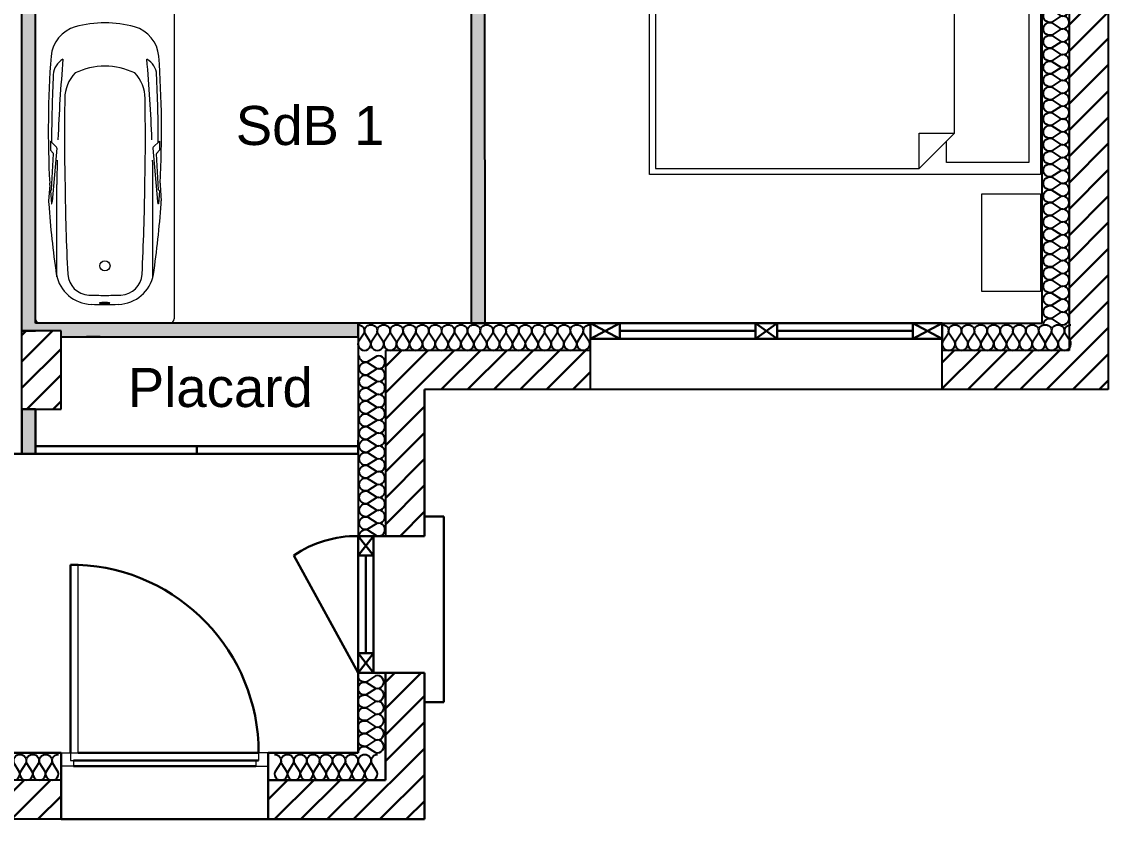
# Model space of a CAD drawing. Header units: millimetres. Extents: x -9 to 11976, y 0 to 3955.
# Drawn here: x 935 to 1491, y 0 to 409 of the extents above; entities that cross this region are included whole.
import ezdxf

# ---------------------------------------------------------------- set-up
doc = ezdxf.new("R2010")
doc.units = ezdxf.units.MM
for name, color, linetype in [('Cheminée', 20, 'Continuous'), ('Cloisons', 8, 'Continuous'), ('Isolation', 6, 'Continuous'), ('Mobilier', 180, 'Continuous')]:
    doc.layers.add(name, color=color, linetype=linetype)
doc.layers.add('MenuisExt', color=140, linetype='Continuous', lineweight=18)
doc.layers.add('P-SANITAIRE', color=153, linetype='Continuous', lineweight=18)
doc.styles.get("Standard").update_dxf_attribs({"font": 'arial.ttf'})

# ---------------------------------------------------------------- blocks, each defined once
blk = doc.blocks.new('*U12')
at = {"flags": 128}
for points in [[(0, 1, -0.505863), (0.239, 0.676), (0.009, 0.318, 1.322645), (0.491, 0.318), (0.261, 0.676, -0.505863), (0.5, 1)], [(0.5, 1, -0.505863), (0.739, 0.676), (0.509, 0.318, 1.322645), (0.991, 0.318), (0.761, 0.676, -0.505863), (1, 1)], [(1, 1, -0.505863), (1.239, 0.676), (1.009, 0.318, 1.322645), (1.491, 0.318), (1.261, 0.676, -0.505863), (1.5, 1)], [(1.5, 1, -0.505863), (1.739, 0.676), (1.509, 0.318, 1.322645), (1.991, 0.318), (1.761, 0.676, -0.505863), (2, 1)], [(2, 1, -0.505863), (2.239, 0.676), (2.009, 0.318, 1.322645), (2.491, 0.318), (2.261, 0.676, -0.505863), (2.5, 1)], [(2.5, 1, -0.505863), (2.739, 0.676), (2.509, 0.318, 1.322645), (2.991, 0.318), (2.761, 0.676, -0.505863), (3, 1)], [(3, 1, -0.505863), (3.239, 0.676), (3.009, 0.318, 1.322645), (3.491, 0.318), (3.261, 0.676, -0.505863), (3.5, 1)], [(3.5, 1, -0.505863), (3.739, 0.676), (3.509, 0.318, 1.322645), (3.991, 0.318), (3.761, 0.676, -0.505863), (4, 1)], [(4, 1, -0.505863), (4.239, 0.676), (4.009, 0.318, 1.322645), (4.491, 0.318), (4.261, 0.676, -0.505863), (4.5, 1)], [(4.5, 1, -0.505863), (4.739, 0.676), (4.509, 0.318, 1.322645), (4.991, 0.318), (4.761, 0.676, -0.505863), (5, 1)], [(5, 1, -0.505863), (5.239, 0.676), (5.009, 0.318, 1.322645), (5.491, 0.318), (5.261, 0.676, -0.505863), (5.5, 1)], [(5.5, 1, -0.505863), (5.739, 0.676), (5.509, 0.318, 1.322645), (5.991, 0.318), (5.761, 0.676, -0.505863), (6, 1)], [(6, 1, -0.505863), (6.239, 0.676), (6.009, 0.318, 1.322645), (6.491, 0.318), (6.261, 0.676, -0.505863), (6.5, 1)], [(6.5, 1, -0.505863), (6.739, 0.676), (6.509, 0.318, 1.322645), (6.991, 0.318), (6.761, 0.676, -0.505863), (7, 1)], [(7, 1, -0.505863), (7.239, 0.676), (7.009, 0.318, 1.322645), (7.491, 0.318), (7.261, 0.676, -0.505863), (7.5, 1)], [(7.5, 1, -0.505863), (7.739, 0.676), (7.509, 0.318, 1.322645), (7.991, 0.318), (7.761, 0.676, -0.505863), (8, 1)]]:
    blk.add_lwpolyline(points, format="xyb", dxfattribs=at)
blk = doc.blocks.new('*U13')
at = {"flags": 128}
for points in [[(0, 1, -0.505863), (0.239, 0.676), (0.009, 0.318, 1.322645), (0.491, 0.318), (0.261, 0.676, -0.505863), (0.5, 1)], [(0.5, 1, -0.505863), (0.739, 0.676), (0.509, 0.318, 1.322645), (0.991, 0.318), (0.761, 0.676, -0.505863), (1, 1)], [(1, 1, -0.505863), (1.239, 0.676), (1.009, 0.318, 1.322645), (1.491, 0.318), (1.261, 0.676, -0.505863), (1.5, 1)], [(1.5, 1, -0.505863), (1.739, 0.676), (1.509, 0.318, 1.322645), (1.991, 0.318), (1.761, 0.676, -0.505863), (2, 1)], [(2, 1, -0.505863), (2.239, 0.676), (2.009, 0.318, 1.322645), (2.491, 0.318), (2.261, 0.676, -0.505863), (2.5, 1)], [(2.5, 1, -0.505863), (2.739, 0.676), (2.509, 0.318, 1.322645), (2.991, 0.318), (2.761, 0.676, -0.505863), (3, 1)], [(3, 1, -0.505863), (3.239, 0.676), (3.009, 0.318, 1.322645), (3.491, 0.318), (3.261, 0.676, -0.505863), (3.5, 1)], [(3.5, 1, -0.505863), (3.739, 0.676), (3.509, 0.318, 1.322645), (3.991, 0.318), (3.761, 0.676, -0.505863), (4, 1)]]:
    blk.add_lwpolyline(points, format="xyb", dxfattribs=at)
blk = doc.blocks.new('*U14')
at = {"flags": 128}
for points in [[(0, 1, -0.505863), (0.239, 0.676), (0.009, 0.318, 1.322645), (0.491, 0.318), (0.261, 0.676, -0.505863), (0.5, 1)], [(0.5, 1, -0.505863), (0.739, 0.676), (0.509, 0.318, 1.322645), (0.991, 0.318), (0.761, 0.676, -0.505863), (1, 1)], [(1, 1, -0.505863), (1.239, 0.676), (1.009, 0.318, 1.322645), (1.491, 0.318), (1.261, 0.676, -0.505863), (1.5, 1)], [(1.5, 1, -0.505863), (1.739, 0.676), (1.509, 0.318, 1.322645), (1.991, 0.318), (1.761, 0.676, -0.505863), (2, 1)], [(2, 1, -0.505863), (2.239, 0.676), (2.009, 0.318, 1.322645), (2.491, 0.318), (2.261, 0.676, -0.505863), (2.5, 1)], [(2.5, 1, -0.505863), (2.739, 0.676), (2.509, 0.318, 1.322645), (2.991, 0.318), (2.761, 0.676, -0.505863), (3, 1)], [(3, 1, -0.505863), (3.239, 0.676), (3.009, 0.318, 1.322645), (3.491, 0.318), (3.261, 0.676, -0.505863), (3.5, 1)], [(3.5, 1, -0.505863), (3.739, 0.676), (3.509, 0.318, 1.322645), (3.991, 0.318), (3.761, 0.676, -0.505863), (4, 1)], [(4, 1, -0.505863), (4.239, 0.676), (4.009, 0.318, 1.322645), (4.491, 0.318), (4.261, 0.676, -0.505863), (4.5, 1)], [(4.5, 1, -0.505863), (4.739, 0.676), (4.509, 0.318, 1.322645), (4.991, 0.318), (4.761, 0.676, -0.505863), (5, 1)], [(5, 1, -0.505863), (5.239, 0.676), (5.009, 0.318, 1.322645), (5.491, 0.318), (5.261, 0.676, -0.505863), (5.5, 1)], [(5.5, 1, -0.505863), (5.739, 0.676), (5.509, 0.318, 1.322645), (5.991, 0.318), (5.761, 0.676, -0.505863), (6, 1)], [(6, 1, -0.505863), (6.239, 0.676), (6.009, 0.318, 1.322645), (6.491, 0.318), (6.261, 0.676, -0.505863), (6.5, 1)], [(6.5, 1, -0.505863), (6.739, 0.676), (6.509, 0.318, 1.322645), (6.991, 0.318), (6.761, 0.676, -0.505863), (7, 1)], [(7, 1, -0.505863), (7.239, 0.676), (7.009, 0.318, 1.322645), (7.491, 0.318), (7.261, 0.676, -0.505863), (7.5, 1)], [(7.5, 1, -0.505863), (7.739, 0.676), (7.509, 0.318, 1.322645), (7.991, 0.318), (7.761, 0.676, -0.505863), (8, 1)], [(8, 1, -0.505863), (8.239, 0.676), (8.009, 0.318, 1.322645), (8.491, 0.318), (8.261, 0.676, -0.505863), (8.5, 1)], [(8.5, 1, -0.505863), (8.739, 0.676), (8.509, 0.318, 1.322645), (8.991, 0.318), (8.761, 0.676, -0.505863), (9, 1)]]:
    blk.add_lwpolyline(points, format="xyb", dxfattribs=at)
blk = doc.blocks.new('*U15')
at = {"flags": 128}
for points in [[(0, 1, -0.505863), (0.239, 0.676), (0.009, 0.318, 1.322645), (0.491, 0.318), (0.261, 0.676, -0.505863), (0.5, 1)], [(0.5, 1, -0.505863), (0.739, 0.676), (0.509, 0.318, 1.322645), (0.991, 0.318), (0.761, 0.676, -0.505863), (1, 1)], [(1, 1, -0.505863), (1.239, 0.676), (1.009, 0.318, 1.322645), (1.491, 0.318), (1.261, 0.676, -0.505863), (1.5, 1)], [(1.5, 1, -0.505863), (1.739, 0.676), (1.509, 0.318, 1.322645), (1.991, 0.318), (1.761, 0.676, -0.505863), (2, 1)], [(2, 1, -0.505863), (2.239, 0.676), (2.009, 0.318, 1.322645), (2.491, 0.318), (2.261, 0.676, -0.505863), (2.5, 1)], [(2.5, 1, -0.505863), (2.739, 0.676), (2.509, 0.318, 1.322645), (2.991, 0.318), (2.761, 0.676, -0.505863), (3, 1)], [(3, 1, -0.505863), (3.239, 0.676), (3.009, 0.318, 1.322645), (3.491, 0.318), (3.261, 0.676, -0.505863), (3.5, 1)], [(3.5, 1, -0.505863), (3.739, 0.676), (3.509, 0.318, 1.322645), (3.991, 0.318), (3.761, 0.676, -0.505863), (4, 1)], [(4, 1, -0.505863), (4.239, 0.676), (4.009, 0.318, 1.322645), (4.491, 0.318), (4.261, 0.676, -0.505863), (4.5, 1)], [(4.5, 1, -0.505863), (4.739, 0.676), (4.509, 0.318, 1.322645), (4.991, 0.318), (4.761, 0.676, -0.505863), (5, 1)]]:
    blk.add_lwpolyline(points, format="xyb", dxfattribs=at)
blk = doc.blocks.new('*U20')
at = {"flags": 128}
for points in [[(0, 1, -0.505863), (0.239, 0.676), (0.009, 0.318, 1.322645), (0.491, 0.318), (0.261, 0.676, -0.505863), (0.5, 1)], [(0.5, 1, -0.505863), (0.739, 0.676), (0.509, 0.318, 1.322645), (0.991, 0.318), (0.761, 0.676, -0.505863), (1, 1)], [(1, 1, -0.505863), (1.239, 0.676), (1.009, 0.318, 1.322645), (1.491, 0.318), (1.261, 0.676, -0.505863), (1.5, 1)], [(1.5, 1, -0.505863), (1.739, 0.676), (1.509, 0.318, 1.322645), (1.991, 0.318), (1.761, 0.676, -0.505863), (2, 1)], [(2, 1, -0.505863), (2.239, 0.676), (2.009, 0.318, 1.322645), (2.491, 0.318), (2.261, 0.676, -0.505863), (2.5, 1)], [(2.5, 1, -0.505863), (2.739, 0.676), (2.509, 0.318, 1.322645), (2.991, 0.318), (2.761, 0.676, -0.505863), (3, 1)]]:
    blk.add_lwpolyline(points, format="xyb", dxfattribs=at)
blk = doc.blocks.new('*U21')
at = {"flags": 128}
for points in [[(0, 1, -0.505863), (0.239, 0.676), (0.009, 0.318, 1.322645), (0.491, 0.318), (0.261, 0.676, -0.505863), (0.5, 1)], [(0.5, 1, -0.505863), (0.739, 0.676), (0.509, 0.318, 1.322645), (0.991, 0.318), (0.761, 0.676, -0.505863), (1, 1)], [(1, 1, -0.505863), (1.239, 0.676), (1.009, 0.318, 1.322645), (1.491, 0.318), (1.261, 0.676, -0.505863), (1.5, 1)], [(1.5, 1, -0.505863), (1.739, 0.676), (1.509, 0.318, 1.322645), (1.991, 0.318), (1.761, 0.676, -0.505863), (2, 1)], [(2, 1, -0.505863), (2.239, 0.676), (2.009, 0.318, 1.322645), (2.491, 0.318), (2.261, 0.676, -0.505863), (2.5, 1)], [(2.5, 1, -0.505863), (2.739, 0.676), (2.509, 0.318, 1.322645), (2.991, 0.318), (2.761, 0.676, -0.505863), (3, 1)], [(3, 1, -0.505863), (3.239, 0.676), (3.009, 0.318, 1.322645), (3.491, 0.318), (3.261, 0.676, -0.505863), (3.5, 1)], [(3.5, 1, -0.505863), (3.739, 0.676), (3.509, 0.318, 1.322645), (3.991, 0.318), (3.761, 0.676, -0.505863), (4, 1)], [(4, 1, -0.505863), (4.239, 0.676), (4.009, 0.318, 1.322645), (4.491, 0.318), (4.261, 0.676, -0.505863), (4.5, 1)], [(4.5, 1, -0.505863), (4.739, 0.676), (4.509, 0.318, 1.322645), (4.991, 0.318), (4.761, 0.676, -0.505863), (5, 1)], [(5, 1, -0.505863), (5.239, 0.676), (5.009, 0.318, 1.322645), (5.491, 0.318), (5.261, 0.676, -0.505863), (5.5, 1)], [(5.5, 1, -0.505863), (5.739, 0.676), (5.509, 0.318, 1.322645), (5.991, 0.318), (5.761, 0.676, -0.505863), (6, 1)], [(6, 1, -0.505863), (6.239, 0.676), (6.009, 0.318, 1.322645), (6.491, 0.318), (6.261, 0.676, -0.505863), (6.5, 1)], [(6.5, 1, -0.505863), (6.739, 0.676), (6.509, 0.318, 1.322645), (6.991, 0.318), (6.761, 0.676, -0.505863), (7, 1)]]:
    blk.add_lwpolyline(points, format="xyb", dxfattribs=at)
blk = doc.blocks.new('*U22')
at = {"flags": 128}
for points in [[(0, 1, -0.505863), (0.239, 0.676), (0.009, 0.318, 1.322645), (0.491, 0.318), (0.261, 0.676, -0.505863), (0.5, 1)], [(0.5, 1, -0.505863), (0.739, 0.676), (0.509, 0.318, 1.322645), (0.991, 0.318), (0.761, 0.676, -0.505863), (1, 1)], [(1, 1, -0.505863), (1.239, 0.676), (1.009, 0.318, 1.322645), (1.491, 0.318), (1.261, 0.676, -0.505863), (1.5, 1)], [(1.5, 1, -0.505863), (1.739, 0.676), (1.509, 0.318, 1.322645), (1.991, 0.318), (1.761, 0.676, -0.505863), (2, 1)], [(2, 1, -0.505863), (2.239, 0.676), (2.009, 0.318, 1.322645), (2.491, 0.318), (2.261, 0.676, -0.505863), (2.5, 1)], [(2.5, 1, -0.505863), (2.739, 0.676), (2.509, 0.318, 1.322645), (2.991, 0.318), (2.761, 0.676, -0.505863), (3, 1)], [(3, 1, -0.505863), (3.239, 0.676), (3.009, 0.318, 1.322645), (3.491, 0.318), (3.261, 0.676, -0.505863), (3.5, 1)], [(3.5, 1, -0.505863), (3.739, 0.676), (3.509, 0.318, 1.322645), (3.991, 0.318), (3.761, 0.676, -0.505863), (4, 1)], [(4, 1, -0.505863), (4.239, 0.676), (4.009, 0.318, 1.322645), (4.491, 0.318), (4.261, 0.676, -0.505863), (4.5, 1)], [(4.5, 1, -0.505863), (4.739, 0.676), (4.509, 0.318, 1.322645), (4.991, 0.318), (4.761, 0.676, -0.505863), (5, 1)], [(5, 1, -0.505863), (5.239, 0.676), (5.009, 0.318, 1.322645), (5.491, 0.318), (5.261, 0.676, -0.505863), (5.5, 1)], [(5.5, 1, -0.505863), (5.739, 0.676), (5.509, 0.318, 1.322645), (5.991, 0.318), (5.761, 0.676, -0.505863), (6, 1)], [(6, 1, -0.505863), (6.239, 0.676), (6.009, 0.318, 1.322645), (6.491, 0.318), (6.261, 0.676, -0.505863), (6.5, 1)], [(6.5, 1, -0.505863), (6.739, 0.676), (6.509, 0.318, 1.322645), (6.991, 0.318), (6.761, 0.676, -0.505863), (7, 1)], [(7, 1, -0.505863), (7.239, 0.676), (7.009, 0.318, 1.322645), (7.491, 0.318), (7.261, 0.676, -0.505863), (7.5, 1)], [(7.5, 1, -0.505863), (7.739, 0.676), (7.509, 0.318, 1.322645), (7.991, 0.318), (7.761, 0.676, -0.505863), (8, 1)], [(8, 1, -0.505863), (8.239, 0.676), (8.009, 0.318, 1.322645), (8.491, 0.318), (8.261, 0.676, -0.505863), (8.5, 1)], [(8.5, 1, -0.505863), (8.739, 0.676), (8.509, 0.318, 1.322645), (8.991, 0.318), (8.761, 0.676, -0.505863), (9, 1)], [(9, 1, -0.505863), (9.239, 0.676), (9.009, 0.318, 1.322645), (9.491, 0.318), (9.261, 0.676, -0.505863), (9.5, 1)], [(9.5, 1, -0.505863), (9.739, 0.676), (9.509, 0.318, 1.322645), (9.991, 0.318), (9.761, 0.676, -0.505863), (10, 1)], [(10, 1, -0.505863), (10.239, 0.676), (10.009, 0.318, 1.322645), (10.491, 0.318), (10.261, 0.676, -0.505863), (10.5, 1)], [(10.5, 1, -0.505863), (10.739, 0.676), (10.509, 0.318, 1.322645), (10.991, 0.318), (10.761, 0.676, -0.505863), (11, 1)], [(11, 1, -0.505863), (11.239, 0.676), (11.009, 0.318, 1.322645), (11.491, 0.318), (11.261, 0.676, -0.505863), (11.5, 1)], [(11.5, 1, -0.505863), (11.739, 0.676), (11.509, 0.318, 1.322645), (11.991, 0.318), (11.761, 0.676, -0.505863), (12, 1)], [(12, 1, -0.505863), (12.239, 0.676), (12.009, 0.318, 1.322645), (12.491, 0.318), (12.261, 0.676, -0.505863), (12.5, 1)], [(12.5, 1, -0.505863), (12.739, 0.676), (12.509, 0.318, 1.322645), (12.991, 0.318), (12.761, 0.676, -0.505863), (13, 1)], [(13, 1, -0.505863), (13.239, 0.676), (13.009, 0.318, 1.322645), (13.491, 0.318), (13.261, 0.676, -0.505863), (13.5, 1)], [(13.5, 1, -0.505863), (13.739, 0.676), (13.509, 0.318, 1.322645), (13.991, 0.318), (13.761, 0.676, -0.505863), (14, 1)], [(14, 1, -0.505863), (14.239, 0.676), (14.009, 0.318, 1.322645), (14.491, 0.318), (14.261, 0.676, -0.505863), (14.5, 1)], [(14.5, 1, -0.505863), (14.739, 0.676), (14.509, 0.318, 1.322645), (14.991, 0.318), (14.761, 0.676, -0.505863), (15, 1)], [(15, 1, -0.505863), (15.239, 0.676), (15.009, 0.318, 1.322645), (15.491, 0.318), (15.261, 0.676, -0.505863), (15.5, 1)], [(15.5, 1, -0.505863), (15.739, 0.676), (15.509, 0.318, 1.322645), (15.991, 0.318), (15.761, 0.676, -0.505863), (16, 1)], [(16, 1, -0.505863), (16.239, 0.676), (16.009, 0.318, 1.322645), (16.491, 0.318), (16.261, 0.676, -0.505863), (16.5, 1)], [(16.5, 1, -0.505863), (16.739, 0.676), (16.509, 0.318, 1.322645), (16.991, 0.318), (16.761, 0.676, -0.505863), (17, 1)], [(17, 1, -0.505863), (17.239, 0.676), (17.009, 0.318, 1.322645), (17.491, 0.318), (17.261, 0.676, -0.505863), (17.5, 1)], [(17.5, 1, -0.505863), (17.739, 0.676), (17.509, 0.318, 1.322645), (17.991, 0.318), (17.761, 0.676, -0.505863), (18, 1)], [(18, 1, -0.505863), (18.239, 0.676), (18.009, 0.318, 1.322645), (18.491, 0.318), (18.261, 0.676, -0.505863), (18.5, 1)], [(18.5, 1, -0.505863), (18.739, 0.676), (18.509, 0.318, 1.322645), (18.991, 0.318), (18.761, 0.676, -0.505863), (19, 1)], [(19, 1, -0.505863), (19.239, 0.676), (19.009, 0.318, 1.322645), (19.491, 0.318), (19.261, 0.676, -0.505863), (19.5, 1)], [(19.5, 1, -0.505863), (19.739, 0.676), (19.509, 0.318, 1.322645), (19.991, 0.318), (19.761, 0.676, -0.505863), (20, 1)], [(20, 1, -0.505863), (20.239, 0.676), (20.009, 0.318, 1.322645), (20.491, 0.318), (20.261, 0.676, -0.505863), (20.5, 1)], [(20.5, 1, -0.505863), (20.739, 0.676), (20.509, 0.318, 1.322645), (20.991, 0.318), (20.761, 0.676, -0.505863), (21, 1)], [(21, 1, -0.505863), (21.239, 0.676), (21.009, 0.318, 1.322645), (21.491, 0.318), (21.261, 0.676, -0.505863), (21.5, 1)], [(21.5, 1, -0.505863), (21.739, 0.676), (21.509, 0.318, 1.322645), (21.991, 0.318), (21.761, 0.676, -0.505863), (22, 1)], [(22, 1, -0.505863), (22.239, 0.676), (22.009, 0.318, 1.322645), (22.491, 0.318), (22.261, 0.676, -0.505863), (22.5, 1)], [(22.5, 1, -0.505863), (22.739, 0.676), (22.509, 0.318, 1.322645), (22.991, 0.318), (22.761, 0.676, -0.505863), (23, 1)], [(23, 1, -0.505863), (23.239, 0.676), (23.009, 0.318, 1.322645), (23.491, 0.318), (23.261, 0.676, -0.505863), (23.5, 1)], [(23.5, 1, -0.505863), (23.739, 0.676), (23.509, 0.318, 1.322645), (23.991, 0.318), (23.761, 0.676, -0.505863), (24, 1)], [(24, 1, -0.505863), (24.239, 0.676), (24.009, 0.318, 1.322645), (24.491, 0.318), (24.261, 0.676, -0.505863), (24.5, 1)], [(24.5, 1, -0.505863), (24.739, 0.676), (24.509, 0.318, 1.322645), (24.991, 0.318), (24.761, 0.676, -0.505863), (25, 1)], [(25, 1, -0.505863), (25.239, 0.676), (25.009, 0.318, 1.322645), (25.491, 0.318), (25.261, 0.676, -0.505863), (25.5, 1)], [(25.5, 1, -0.505863), (25.739, 0.676), (25.509, 0.318, 1.322645), (25.991, 0.318), (25.761, 0.676, -0.505863), (26, 1)], [(26, 1, -0.505863), (26.239, 0.676), (26.009, 0.318, 1.322645), (26.491, 0.318), (26.261, 0.676, -0.505863), (26.5, 1)], [(26.5, 1, -0.505863), (26.739, 0.676), (26.509, 0.318, 1.322645), (26.991, 0.318), (26.761, 0.676, -0.505863), (27, 1)], [(27, 1, -0.505863), (27.239, 0.676), (27.009, 0.318, 1.322645), (27.491, 0.318), (27.261, 0.676, -0.505863), (27.5, 1)], [(27.5, 1, -0.505863), (27.739, 0.676), (27.509, 0.318, 1.322645), (27.991, 0.318), (27.761, 0.676, -0.505863), (28, 1)], [(28, 1, -0.505863), (28.239, 0.676), (28.009, 0.318, 1.322645), (28.491, 0.318), (28.261, 0.676, -0.505863), (28.5, 1)], [(28.5, 1, -0.505863), (28.739, 0.676), (28.509, 0.318, 1.322645), (28.991, 0.318), (28.761, 0.676, -0.505863), (29, 1)], [(29, 1, -0.505863), (29.239, 0.676), (29.009, 0.318, 1.322645), (29.491, 0.318), (29.261, 0.676, -0.505863), (29.5, 1)], [(29.5, 1, -0.505863), (29.739, 0.676), (29.509, 0.318, 1.322645), (29.991, 0.318), (29.761, 0.676, -0.505863), (30, 1)], [(30, 1, -0.505863), (30.239, 0.676), (30.009, 0.318, 1.322645), (30.491, 0.318), (30.261, 0.676, -0.505863), (30.5, 1)], [(30.5, 1, -0.505863), (30.739, 0.676), (30.509, 0.318, 1.322645), (30.991, 0.318), (30.761, 0.676, -0.505863), (31, 1)], [(31, 1, -0.505863), (31.239, 0.676), (31.009, 0.318, 1.322645), (31.491, 0.318), (31.261, 0.676, -0.505863), (31.5, 1)], [(31.5, 1, -0.505863), (31.739, 0.676), (31.509, 0.318, 1.322645), (31.991, 0.318), (31.761, 0.676, -0.505863), (32, 1)], [(32, 1, -0.505863), (32.239, 0.676), (32.009, 0.318, 1.322645), (32.491, 0.318), (32.261, 0.676, -0.505863), (32.5, 1)], [(32.5, 1, -0.505863), (32.739, 0.676), (32.509, 0.318, 1.322645), (32.991, 0.318), (32.761, 0.676, -0.505863), (33, 1)], [(33, 1, -0.505863), (33.239, 0.676), (33.009, 0.318, 1.322645), (33.491, 0.318), (33.261, 0.676, -0.505863), (33.5, 1)], [(33.5, 1, -0.505863), (33.739, 0.676), (33.509, 0.318, 1.322645), (33.991, 0.318), (33.761, 0.676, -0.505863), (34, 1)], [(34, 1, -0.505863), (34.239, 0.676), (34.009, 0.318, 1.322645), (34.491, 0.318), (34.261, 0.676, -0.505863), (34.5, 1)], [(34.5, 1, -0.505863), (34.739, 0.676), (34.509, 0.318, 1.322645), (34.991, 0.318), (34.761, 0.676, -0.505863), (35, 1)], [(35, 1, -0.505863), (35.239, 0.676), (35.009, 0.318, 1.322645), (35.491, 0.318), (35.261, 0.676, -0.505863), (35.5, 1)], [(35.5, 1, -0.505863), (35.739, 0.676), (35.509, 0.318, 1.322645), (35.991, 0.318), (35.761, 0.676, -0.505863), (36, 1)], [(36, 1, -0.505863), (36.239, 0.676), (36.009, 0.318, 1.322645), (36.491, 0.318), (36.261, 0.676, -0.505863), (36.5, 1)], [(36.5, 1, -0.505863), (36.739, 0.676), (36.509, 0.318, 1.322645), (36.991, 0.318), (36.761, 0.676, -0.505863), (37, 1)], [(37, 1, -0.505863), (37.239, 0.676), (37.009, 0.318, 1.322645), (37.491, 0.318), (37.261, 0.676, -0.505863), (37.5, 1)], [(37.5, 1, -0.505863), (37.739, 0.676), (37.509, 0.318, 1.322645), (37.991, 0.318), (37.761, 0.676, -0.505863), (38, 1)], [(38, 1, -0.505863), (38.239, 0.676), (38.009, 0.318, 1.322645), (38.491, 0.318), (38.261, 0.676, -0.505863), (38.5, 1)], [(38.5, 1, -0.505863), (38.739, 0.676), (38.509, 0.318, 1.322645), (38.991, 0.318), (38.761, 0.676, -0.505863), (39, 1)], [(39, 1, -0.505863), (39.239, 0.676), (39.009, 0.318, 1.322645), (39.491, 0.318), (39.261, 0.676, -0.505863), (39.5, 1)], [(39.5, 1, -0.505863), (39.739, 0.676), (39.509, 0.318, 1.322645), (39.991, 0.318), (39.761, 0.676, -0.505863), (40, 1)], [(40, 1, -0.505863), (40.239, 0.676), (40.009, 0.318, 1.322645), (40.491, 0.318), (40.261, 0.676, -0.505863), (40.5, 1)], [(40.5, 1, -0.505863), (40.739, 0.676), (40.509, 0.318, 1.322645), (40.991, 0.318), (40.761, 0.676, -0.505863), (41, 1)], [(41, 1, -0.505863), (41.239, 0.676), (41.009, 0.318, 1.322645), (41.491, 0.318), (41.261, 0.676, -0.505863), (41.5, 1)]]:
    blk.add_lwpolyline(points, format="xyb", dxfattribs=at)
blk = doc.blocks.new('Gruppo-48')
at = {"layer": 'Mobilier', "lineweight": 20}
for p, q in [((-34.0452, 75.5838), (-34.0452, 76.0838)), ((-34.0452, 76.0838), (-33.7452, 76.0838)), ((-33.7452, 76.0838), (-33.7452, 75.5838)), ((-33.7452, 75.5838), (-34.0452, 75.5838)), ((-34.0452, 73.6838), (-34.0452, 75.4838)), ((-34.0452, 75.4838), (-32.0452, 75.4838)), ((-32.0452, 75.4838), (-32.0452, 73.6838)), ((-33.9852, 74.6438), (-33.9852, 75.4238)), ((-33.9852, 75.4238), (-33.5652, 75.4238)), ((-33.6052, 75.2738), (-33.4252, 75.4538)), ((-33.5652, 75.4238), (-33.5652, 75.3138)), ((-32.0752, 75.4538), (-33.4252, 75.4538)), ((-33.4252, 75.4538), (-33.4252, 75.2738)), ((-32.0752, 74.5838), (-32.0752, 75.4538)), ((-33.4252, 75.2738), (-33.6052, 75.2738)), ((-33.6052, 75.2738), (-33.6052, 74.5838)), ((-33.6052, 74.6438), (-33.9852, 74.6438)), ((-33.6052, 73.8938), (-33.6052, 74.5838)), ((-32.0752, 74.5838), (-32.0752, 73.7138)), ((-33.6052, 74.5238), (-33.9852, 74.5238)), ((-33.9852, 74.5238), (-33.9852, 73.7438)), ((-33.4252, 73.8938), (-33.6052, 73.8938)), ((-33.6052, 73.8938), (-33.4252, 73.7138)), ((-33.5652, 73.7438), (-33.5652, 73.8538)), ((-33.4252, 73.7138), (-33.4252, 73.8938)), ((-33.9852, 73.7438), (-33.5652, 73.7438)), ((-32.0752, 73.7138), (-33.4252, 73.7138)), ((-32.0452, 73.6838), (-34.0452, 73.6838)), ((-34.0452, 73.0838), (-34.0452, 73.5838)), ((-34.0452, 73.5838), (-33.7452, 73.5838)), ((-33.7452, 73.5838), (-33.7452, 73.0838)), ((-33.7452, 73.0838), (-34.0452, 73.0838))]:
    blk.add_line(p, q, dxfattribs=at)

msp = doc.modelspace()

# ---------------------------------------------------------------- hatches: boundary and pattern name
at = {"lineweight": 30, "transparency": 33554687}
h = msp.add_hatch(dxfattribs=at)
h.set_pattern_fill('ANSI31', color=256, scale=3)
h.paths.add_polyline_path([(291.13, 820.31), (1.13, 820.31), (1.13, 726.31), (21.13, 726.31), (21.13, 800.31), (1191.13, 800.31), (1191.13, 820.31), (1181.13, 820.31), (1091.13, 820.31), (521.13, 820.31), (521.13, 800.23), (428.13, 799.96), (428.13, 820.31)])
h.paths.add_polyline_path([(1.13, 444.31), (21.13, 444.31), (21.13, 596.31), (1.13, 596.31)])
h.paths.add_polyline_path([(21.13, 240.31), (21.13, 314.31), (1.13, 314.31), (1.13, 300.31), (1.13, 220.31), (86.13, 220.31), (86.13, 240.31)])
h.paths.add_polyline_path([(351.13, 220.31), (351.13, 0.31), (445.13, 0.31), (445.13, 20.31), (371.13, 20.31), (371.13, 220.31), (371.13, 240.31), (266.13, 240.31), (266.13, 220.31)])
h.paths.add_polyline_path([(845.13, 20.31), (845.13, 0.31), (955.13, 0.31), (955.13, 20.31)])
h.paths.add_polyline_path([(1061.13, 20.31), (1061.13, 0.31), (1141.13, 0.31), (1141.13, 75.31), (1121.13, 75.31), (1121.13, 20.31)])
h.paths.add_polyline_path([(1121.13, 145.31), (1141.13, 145.31), (1141.13, 220.31), (1226.13, 220.31), (1226.13, 240.31), (1121.13, 240.31)])
h.paths.add_polyline_path([(1491.13, 220.31), (1491.13, 820.31), (1261.13, 820.31), (1261.13, 800.31), (1471.13, 800.31), (1471.13, 240.31), (1406.13, 240.31), (1406.13, 220.31)])
h = msp.add_hatch(dxfattribs=at)
h.set_pattern_fill('ANSI31', color=256, scale=3)
h.paths.add_polyline_path([(955.13, 250.31), (935.13, 250.31), (935.13, 210.31), (955.13, 210.31)])
at = {"layer": 'Cloisons', "lineweight": 30, "transparency": 33554687}
h = msp.add_hatch(dxfattribs=at)
h.set_pattern_fill('HONEY', color=256, scale=0.5)
h.paths.add_polyline_path([(1124.13, 786.31), (1117.13, 786.31), (1117.13, 686.31), (1124.13, 686.31)])
h.paths.add_polyline_path([(1172.13, 693.31), (1124.13, 693.31), (1124.13, 686.31), (1172.13, 686.31)])
h.paths.add_polyline_path([(1457.13, 596.31), (1172.13, 596.31), (1172.13, 596.1), (1165.34, 596.1), (1165.34, 596.31), (1165.13, 596.31), (1165.13, 589.31), (1457.13, 589.31)])
h.paths.add_polyline_path([(942.13, 786.31), (935.13, 786.31), (935.13, 686.31), (941.92, 686.31), (1034.13, 686.31), (1034.13, 696.31), (942.13, 696.31)])
h.paths.add_polyline_path([(962.13, 786.31), (955.13, 786.31), (955.13, 765.63), (962.13, 765.63)], flags=17)
h.paths.add_polyline_path([(962.13, 765.63), (955.13, 765.63), (955.13, 723.63), (962.13, 723.63)], flags=17)
h.paths.add_polyline_path([(962.13, 723.63), (955.13, 723.63), (955.13, 696.31), (962.13, 696.31)], flags=17)
h.paths.add_polyline_path([(1075.13, 596.31), (942.13, 596.31), (941.92, 596.3), (941.93, 589.31), (1068.13, 589.31), (1068.13, 499.31), (1068.13, 492.31), (1074.92, 492.31), (1074.92, 499.31)])
h.paths.add_polyline_path([(1171.92, 499.1), (1165.13, 499.1), (1165.13, 492.52), (1165.13, 254.31), (1172.13, 254.31)])
h.paths.add_polyline_path([(941.92, 596.1), (935.13, 596.1), (935.13, 250.31), (942.13, 250.31), (955.13, 250.31), (955.13, 247.31), (1107.13, 247.31), (1107.13, 254.31), (942.13, 254.31)])
h.paths.add_polyline_path([(935.13, 210.31), (942.13, 210.31), (942.13, 194.31), (942.13, 187.31), (1107.13, 187.31), (935.13, 187.31)])

# ---------------------------------------------------------------- linework, layer by layer
for p, q in [((1491.13, 820.31), (1491.13, 220.31)), ((1471.13, 800.31), (1471.13, 240.31)), ((935.13, 210.31), (935.13, 250.31)), ((1226.13, 220.31), (1226.13, 254.31)), ((1406.13, 220.31), (1406.13, 254.31)), ((1226.13, 240.31), (1121.13, 240.31)), ((1121.13, 240.31), (1121.13, 145.31)), ((1471.13, 240.31), (1406.13, 240.31)), ((1491.13, 220.31), (1141.13, 220.31)), ((1406.13, 220.31), (1226.13, 220.31)), ((1491.13, 220.31), (1406.13, 220.31)), ((955.13, 20.31), (845.13, 20.31)), ((1141.13, 0.31), (351.13, 0.31))]:
    msp.add_line(p, q)
at = {"lineweight": 30}
for p, q in [((1141.13, 145.31), (1141.13, 220.31)), ((1141.13, 155.31), (1151.13, 155.31)), ((1141.13, 145.31), (1141.13, 150.31)), ((1151.13, 155.31), (1151.13, 60.31)), ((1107.13, 145.31), (1141.13, 145.31)), ((1141.13, 75.31), (1107.13, 75.31)), ((1121.13, 20.31), (1121.13, 75.31)), ((1141.13, 0.31), (1141.13, 75.31)), ((1151.13, 60.31), (1141.13, 60.31)), ((955.13, 0.31), (955.13, 34.31)), ((1061.13, 0.31), (1061.13, 34.31)), ((1121.13, 20.31), (1061.13, 20.31)), ((1061.13, 0.31), (955.13, 0.31)), ((1141.13, 0.31), (1061.13, 0.31))]:
    msp.add_line(p, q, dxfattribs=at)
at = {"layer": 'Cheminée', "lineweight": 30}
msp.add_line((935.13, 187.31), (865.13, 187.31), dxfattribs=at)
at = {"layer": 'Cloisons'}
for p, q in [((935.13, 250.31), (935.13, 599.31)), ((942.13, 254.31), (941.92, 596.31)), ((1165.13, 499.1), (1165.13, 254.31)), ((1172.13, 254.31), (1171.92, 499.1)), ((955.13, 250.31), (935.13, 250.31)), ((935.13, 250.31), (942.13, 250.31)), ((1165.13, 254.31), (942.13, 254.31)), ((955.13, 210.31), (955.13, 250.31)), ((1107.13, 247.31), (1107.13, 254.31)), ((1165.13, 254.31), (1172.13, 254.31)), ((955.13, 247.31), (1107.13, 247.31)), ((975.13, 247.31), (968.13, 247.31)), ((935.13, 210.31), (955.13, 210.31))]:
    msp.add_line(p, q, dxfattribs=at)
at = {"layer": 'Cloisons', "lineweight": 30}
for p, q in [((935.13, 187.31), (935.13, 210.31)), ((935.13, 210.31), (942.13, 210.31)), ((942.13, 210.31), (942.13, 187.31)), ((1107.13, 194.31), (1107.13, 187.31)), ((942.13, 187.31), (935.13, 187.31))]:
    msp.add_line(p, q, dxfattribs=at)
at = {"layer": 'Isolation'}
for p, q in [((1457.13, 786.31), (1457.13, 254.31)), ((1226.13, 254.31), (1107.13, 254.31)), ((1107.13, 254.31), (1107.13, 145.31)), ((1406.13, 254.31), (1457.13, 254.31))]:
    msp.add_line(p, q, dxfattribs=at)
at = {"layer": 'Isolation', "lineweight": 30}
for p, q in [((1107.13, 34.31), (1107.13, 75.31)), ((845.13, 34.31), (955.13, 34.31)), ((1061.13, 34.31), (1107.13, 34.31))]:
    msp.add_line(p, q, dxfattribs=at)
at = {"layer": 'MenuisExt', "lineweight": 30}
for p, q in [((1226.13, 254.31), (1241.13, 254.31)), ((1226.13, 246.31), (1226.13, 254.31)), ((1226.13, 254.31), (1241.13, 246.31)), ((1226.13, 246.31), (1241.13, 254.31)), ((1241.13, 254.31), (1241.13, 246.31)), ((1241.13, 254.31), (1391.13, 254.31)), ((1241.13, 250.31), (1310.63, 250.31)), ((1310.63, 246.31), (1310.63, 254.31)), ((1321.63, 246.31), (1310.63, 254.31)), ((1310.63, 246.31), (1321.63, 254.31)), ((1321.63, 246.31), (1321.63, 254.31)), ((1321.63, 250.31), (1391.13, 250.31)), ((1406.13, 254.31), (1391.13, 254.31)), ((1391.13, 254.31), (1391.13, 246.31)), ((1391.13, 246.31), (1406.13, 254.31)), ((1391.13, 254.31), (1406.13, 246.31)), ((1406.13, 246.31), (1406.13, 254.31)), ((1241.13, 246.31), (1226.13, 246.31)), ((1241.13, 246.31), (1310.63, 246.31)), ((1310.63, 246.31), (1321.63, 246.31)), ((1321.63, 246.31), (1391.13, 246.31)), ((1391.13, 246.31), (1406.13, 246.31)), ((1107.13, 145.31), (1107.13, 135.31)), ((1115.13, 145.31), (1107.13, 145.31)), ((1107.13, 145.31), (1115.13, 135.31)), ((1107.13, 135.31), (1115.13, 145.31)), ((1115.13, 135.31), (1115.13, 145.31)), ((1107.13, 75.31), (1074.32, 135.33)), ((1107.13, 135.31), (1115.13, 135.31)), ((1107.13, 85.31), (1107.13, 135.31)), ((1111.13, 135.31), (1111.13, 85.31)), ((1115.13, 85.31), (1115.13, 135.31)), ((959.98, 34.31), (959.98, 130.61)), ((959.98, 130.61), (963.86, 130.61)), ((1107.13, 75.31), (1107.13, 85.31)), ((1107.13, 85.31), (1115.13, 85.31)), ((1107.13, 85.31), (1115.13, 75.31)), ((1107.13, 75.31), (1115.13, 85.31)), ((1115.13, 85.31), (1115.13, 75.31)), ((1115.13, 75.31), (1107.13, 75.31)), ((963.86, 34.31), (1056.28, 34.31)), ((961.44, 30.43), (1056.28, 30.43)), ((961.44, 27.52), (1054.83, 27.52))]:
    msp.add_line(p, q, dxfattribs=at)
at = {"layer": 'MenuisExt'}
for p, q in [((963.86, 34.31), (963.86, 130.61)), ((959.98, 114.82), (959.98, 34.31)), ((955.13, 27.52), (955.13, 34.31)), ((955.13, 34.31), (959.98, 34.31)), ((959.98, 34.31), (959.98, 30.43)), ((959.98, 34.31), (963.86, 34.31)), ((1061.13, 34.31), (1056.28, 34.31)), ((1056.28, 34.31), (1056.28, 30.43)), ((1061.13, 27.52), (1061.13, 34.31)), ((959.98, 30.43), (961.44, 30.43)), ((961.44, 30.43), (961.44, 27.52)), ((1056.28, 30.43), (1054.83, 30.43)), ((1054.83, 30.43), (1054.83, 27.52)), ((961.44, 27.52), (955.13, 27.52)), ((1054.83, 27.52), (1061.13, 27.52))]:
    msp.add_line(p, q, dxfattribs=at)
at = {"layer": 'MenuisExt', "lineweight": 30}
for centre, radius, start, end in [((1106.6, 88.09), 57.22, 89.4671, 124.3456), ((959.9, 34.31), 96.38, 0, 87.6444)]:
    msp.add_arc(centre, radius, start, end, dxfattribs=at)
at = {"layer": 'Mobilier', "lineweight": 30}
msp.add_line((1024.63, 187.31), (1024.63, 191.31), dxfattribs=at)
msp.add_lwpolyline([(942.13, 187.31), (1107.13, 187.31), (1107.13, 191.31), (942.13, 191.31), (942.13, 187.31)], dxfattribs=at)
at = {"layer": 'P-SANITAIRE'}
for p, q in [((942.13, 256.48), (942.13, 412.9)), ((1013.06, 412.9), (1013.06, 256.48)), ((949.67, 347.5), (949.67, 342.77)), ((949.67, 347.5), (952.89, 344.28)), ((1005.53, 347.5), (1002.31, 344.28)), ((1005.53, 347.5), (1005.53, 342.77)), ((949.67, 342.77), (951.12, 341.32)), ((950.24, 322.59), (951.28, 340.89)), ((953.05, 343.83), (950.67, 316.58)), ((1002.14, 343.83), (1004.53, 316.58)), ((1004.95, 322.59), (1003.91, 340.89)), ((1005.53, 342.77), (1004.08, 341.32)), ((949.33, 324.85), (948.8, 316.95)), ((953.01, 277.94), (953.01, 325.23)), ((1002.18, 277.94), (1002.18, 325.23)), ((1005.87, 324.85), (1006.39, 316.95)), ((949.67, 321.96), (950.19, 322.47)), ((949.67, 321.96), (950.25, 315.35)), ((1005.53, 321.96), (1004.95, 315.35)), ((1005.53, 321.96), (1005.01, 322.47)), ((950.25, 315.35), (950.38, 315.4)), ((1004.95, 315.35), (1004.81, 315.4)), ((1010.88, 254.31), (944.31, 254.31))]:
    msp.add_line(p, q, dxfattribs=at)
msp.add_lwpolyline([(980.03, 264.54, 0.338364), (979.98, 264.61, 0.038384), (979.27, 264.74, 0.0164), (978.51, 264.81, 0.011665), (977.43, 264.83, 0.011665), (976.35, 264.81, 0.0164), (975.59, 264.74, 0.038384), (974.88, 264.61, 0.338364), (974.83, 264.54, 0.338364), (974.88, 264.47, 0.038384), (975.59, 264.33, 0.0164), (976.35, 264.27, 0.011665), (977.43, 264.24, 0.011665), (978.51, 264.27, 0.0164), (979.27, 264.33, 0.038384), (979.98, 264.47, 0.338364)], format="xyb", close=True, dxfattribs=at)
msp.add_circle((977.6, 283.62), 2.6, dxfattribs=at)
for centre, radius, start, end in [((977.6, 351.24), 56.74, 90, 105.521), ((977.6, 351.24), 56.74, 74.479, 90), ((966.97, 389.51), 17.02, 105.521, 175.0582), ((988.23, 389.51), 17.02, 4.9418, 74.479), ((1463.03, 353.09), 514.42, 175.7763, 183.025), ((960.58, 380.98), 9.46, 118.0537, 177.0828), ((1748.22, 318.93), 795.21, 174.92106, 177.89248), ((994.61, 380.98), 9.46, 2.9172, 61.9463), ((206.98, 318.93), 795.21, 2.10752, 5.07894), ((492.16, 353.09), 514.42, 356.975, 4.2237), ((977.6, 351.24), 34.61, 90, 116.1209), ((977.6, 351.24), 34.61, 63.8791, 90), ((1781.35, 343.27), 831.09, 177.36603, 179.74943), ((975.66, 369.33), 18.59, 135.678, 180.0742), ((979.53, 369.33), 18.59, 359.9258, 44.322), ((173.85, 343.27), 831.09, 0.25057, 2.63397), ((1974.77, 349.64), 1017.89, 178.89336, 181.37408), ((-19.58, 349.64), 1017.89, 358.62592, 1.10664), ((950.72, 340.92), 0.567, 356.7495, 45), ((952.48, 343.88), 0.567, 355, 45), ((1002.71, 343.88), 0.567, 135, 185), ((1004.48, 340.92), 0.567, 135, 183.2505), ((1426.07, 325.6), 473.06, 178.5363, 180.0442), ((529.12, 325.6), 473.06, 359.9558, 1.4637), ((940.83, 325.42), 8.51, 356.2168, 3.5391), ((950.05, 322.6), 0.189, 314.2011, 355), ((2183.02, 339.33), 1225.93, 180.65877, 182.80599), ((-227.83, 339.33), 1225.93, 357.19401, 359.34123), ((1005.14, 322.6), 0.189, 185, 225.7989), ((1014.36, 325.42), 8.51, 176.4609, 183.7832), ((958.24, 316.32), 9.46, 176.2168, 185.5413), ((1461.17, 352.18), 513.66, 184.1045, 188.1698), ((950.31, 315.57), 0.189, 290.7471, 347.7196), ((941.26, 317.54), 9.46, 347.7196, 355.8749), ((494.02, 352.18), 513.66, 351.8302, 355.8955), ((1013.94, 317.54), 9.46, 184.1251, 192.2804), ((1004.88, 315.57), 0.189, 192.2804, 249.2529), ((996.95, 316.32), 9.46, 354.4587, 3.7832), ((971.29, 282.79), 18.91, 191.0161, 267.8761), ((969.89, 280.01), 11.35, 183.533, 267.4461), ((983.91, 282.79), 18.91, 272.1239, 348.9839), ((985.31, 280.01), 11.35, 272.5539, 356.467), ((977.6, 452.9), 184.41, 267.4461, 270), ((977.6, 452.9), 184.41, 270, 272.5539), ((977.6, 452.9), 189.13, 267.8761, 270), ((977.6, 452.9), 189.13, 270, 272.1239), ((944.31, 256.48), 2.18, 180, 270), ((1010.88, 256.48), 2.18, 270, 0)]:
    msp.add_arc(centre, radius, start, end, dxfattribs=at)

# ---------------------------------------------------------------- block references
at = {"layer": 'Isolation', "lineweight": 30, "xscale": 13.17639831597984, "yscale": 13.17639831597984, "zscale": 13.17639831597984, "rotation": 90}
for name, p in [('*U22', (1471.13, 253.36)), ('*U21', (1120.92, 145.31)), ('*U20', (1120.31, 34.31))]:
    msp.add_blockref(name, p, dxfattribs=at)
at = {"layer": 'Isolation', "lineweight": 30, "xscale": 13.17639831597984, "yscale": 13.17639831597984, "zscale": 13.17639831597984}
for name, p in [('*U14', (1107.13, 240.31)), ('*U15', (1406.13, 240.31)), ('*U12', (848.43, 20.31)), ('*U13', (1064.43, 20.31))]:
    msp.add_blockref(name, p, dxfattribs=at)
at = {"layer": 'Mobilier', "color": 7, "xscale": 100, "yscale": 100, "zscale": 100, "rotation": 180}
msp.add_blockref('Gruppo-48', (-1948.12, 7878.82), dxfattribs=at)

# ---------------------------------------------------------------- texts
at = {"lineweight": 30, "char_height": 20, "attachment_point": 1}
for s, width, insert in [('SdB 1', 181.6864, (1044.56, 365.45)), ('Placard', 204.0893, (989.29, 231.33))]:
    msp.add_mtext_dynamic_manual_height_columns(s, width=width, gutter_width=12.5, heights=[0], dxfattribs=dict(at, insert=insert))

doc.saveas('drawing.dxf')
